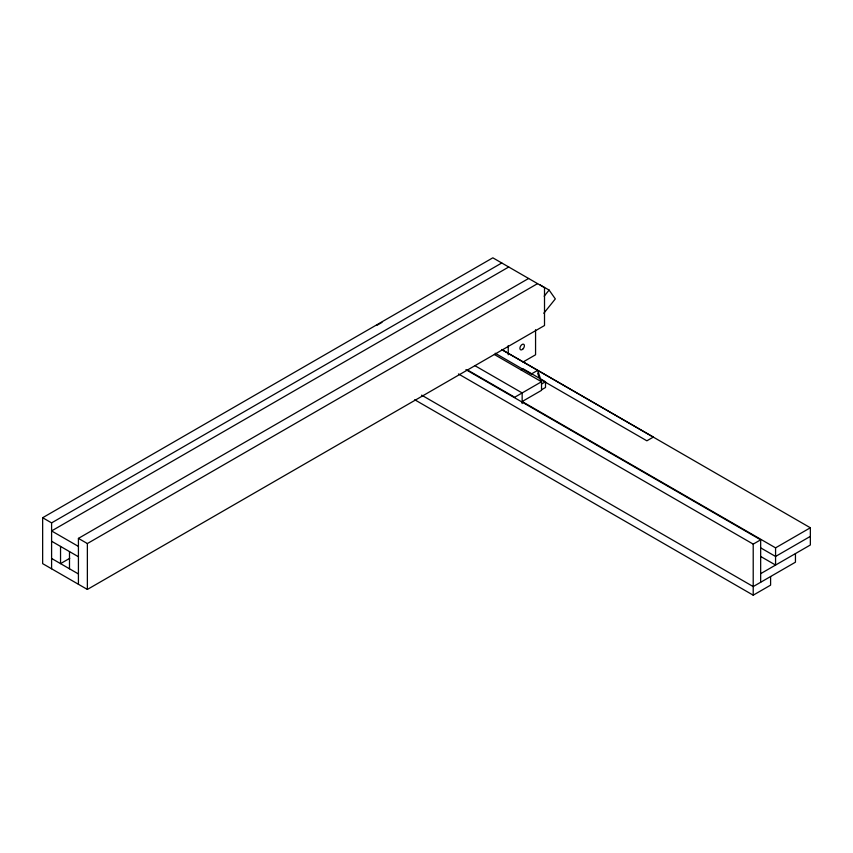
<?xml version="1.0" encoding="UTF-8"?>
<svg xmlns="http://www.w3.org/2000/svg" width="853" height="853" viewBox="0 0 853 853"><rect width="100%" height="100%" fill="white"/><g stroke="black" fill="none" stroke-linecap="round" stroke-linejoin="round"><path stroke-width="1.28" d="M544.161 296.226L549.108 290.073L540.162 284.913M543.777 313.275L555.324 298.913L549.108 290.073M42.65 517.728L492.831 257.819L544.513 287.653L544.513 325.515L87.369 589.444L42.65 563.63L42.65 517.728L51.596 522.889L501.777 262.98M376.631 325.473L381.952 322.402M508.74 267L51.596 530.929L78.423 546.41M78.423 584.284L78.423 538.382L528.615 278.473M78.423 538.382L87.369 543.542L537.561 283.633M69.754 558.31L60.542 563.63L60.542 546.41M523.038 362.013L535.567 354.784L535.567 329.727M521.162 369.989L523.145 368.837L545.504 381.749L545.504 387.486L541.527 389.778M531.344 373.998L537.678 370.341L540.855 379.98M522.153 401.539L541.527 390.354L541.527 381.749L514.7 397.242L467.54 370.01M541.527 384.042L545.504 381.749M458.466 373.955L753.21 544.118L760.663 539.821L760.663 582.279M522.271 401.614L775.569 547.85L810.35 527.772L810.35 544.982L760.663 573.674M810.35 536.377L775.569 556.455L760.599 547.818M414.718 399.758L753.21 595.181L770.6 585.147L770.6 576.543M501.66 349.506L653.334 437.077L646.873 440.809L540.013 379.105M501.788 349.623L810.35 527.772M495.198 353.238L530.811 373.806M494.367 354.517L541.527 381.749M474.993 365.713L522.153 392.934L522.153 403.565M465.919 369.648L760.663 539.821M760.599 556.423L775.569 565.059L775.569 547.85M421.627 395.142L753.21 586.576L795.444 562.191L795.444 553.586M51.596 541.25L78.423 556.742M51.596 558.459L78.423 573.952M537.678 373.209L538.872 376.823M753.21 544.118L753.21 595.181M508.239 345.55L508.239 354.763M87.369 543.542L87.369 589.444M69.488 551.582L69.488 568.791M51.596 522.889L51.596 568.791M522.729 349.197A3.167 1.823 -60 0 0 523.731 344.292A3.167 1.823 -60 0 0 519.989 347.619A3.167 1.823 -60 0 0 522.729 349.197"/></g></svg>
